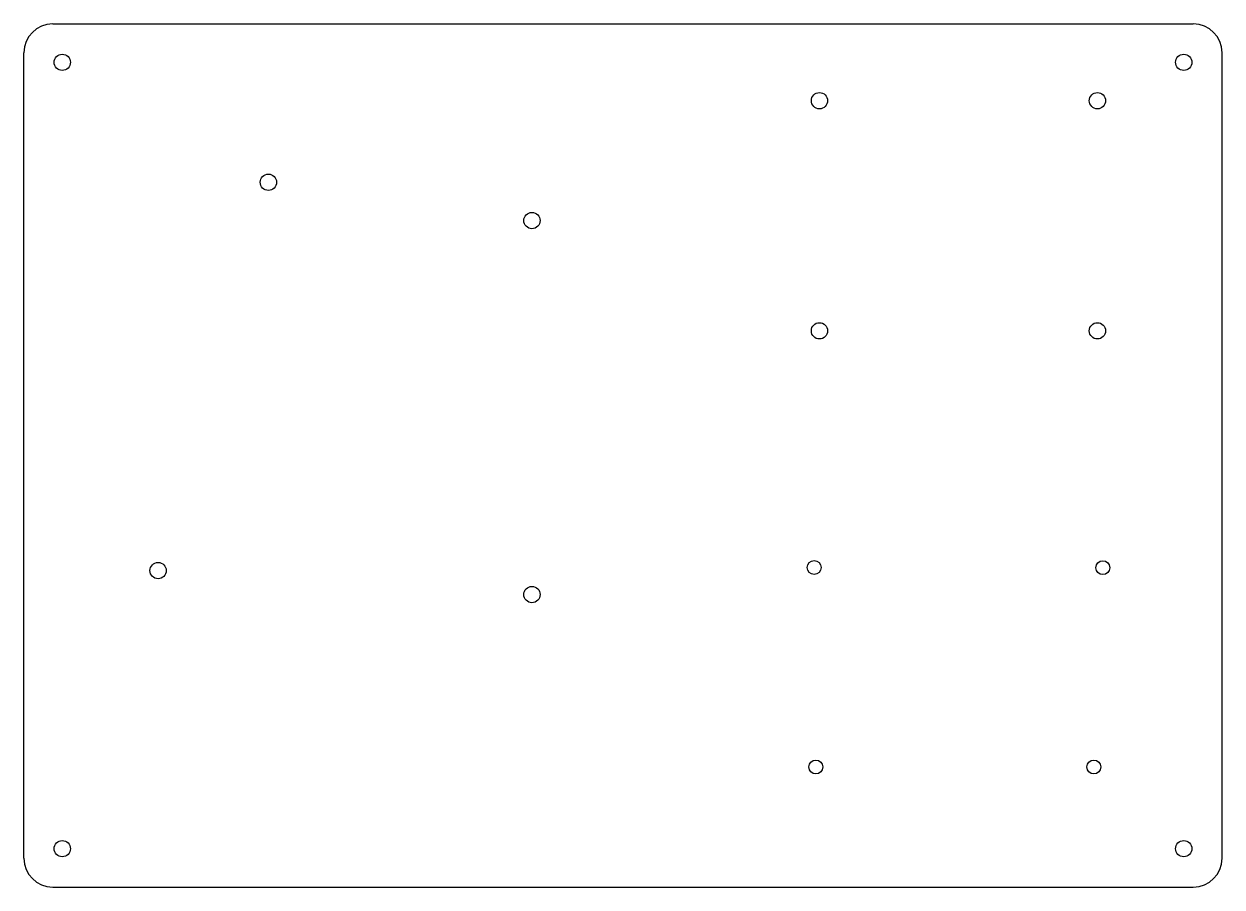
# Model space of a CAD drawing. Header units: millimetres. Extents: x 0 to 250, y 0 to 180.
import ezdxf

# ---------------------------------------------------------------- set-up
doc = ezdxf.new("R2010")
doc.units = ezdxf.units.MM

msp = doc.modelspace()

# ---------------------------------------------------------------- linework, layer by layer
at = {"layer": 'CUT'}
for p, q in [((6, 180), (244, 180)), ((0, 6), (0, 174)), ((250, 6), (250, 174)), ((6, 0), (244, 0))]:
    msp.add_line(p, q, dxfattribs=at)
for centre, radius in [((8, 172), 1.7), ((242, 172), 1.7), ((166, 164), 1.7), ((224, 164), 1.7), ((51, 146.99), 1.7), ((106, 139), 1.7), ((166, 116), 1.7), ((224, 116), 1.7), ((28, 66), 1.7), ((164.8845, 66.634), 1.45), ((225.1345, 66.604), 1.45), ((106, 61), 1.7), ((165.2345, 25.034), 1.45), ((223.2345, 25.034), 1.45), ((8, 8), 1.7), ((242, 8), 1.7)]:
    msp.add_circle(centre, radius, dxfattribs=at)
for centre, start, end in [((6, 174), 90, 180), ((244, 174), 0, 90), ((6, 6), 180, 270), ((244, 6), 270, 360)]:
    msp.add_arc(centre, 6, start, end, dxfattribs=at)

doc.saveas('drawing.dxf')
